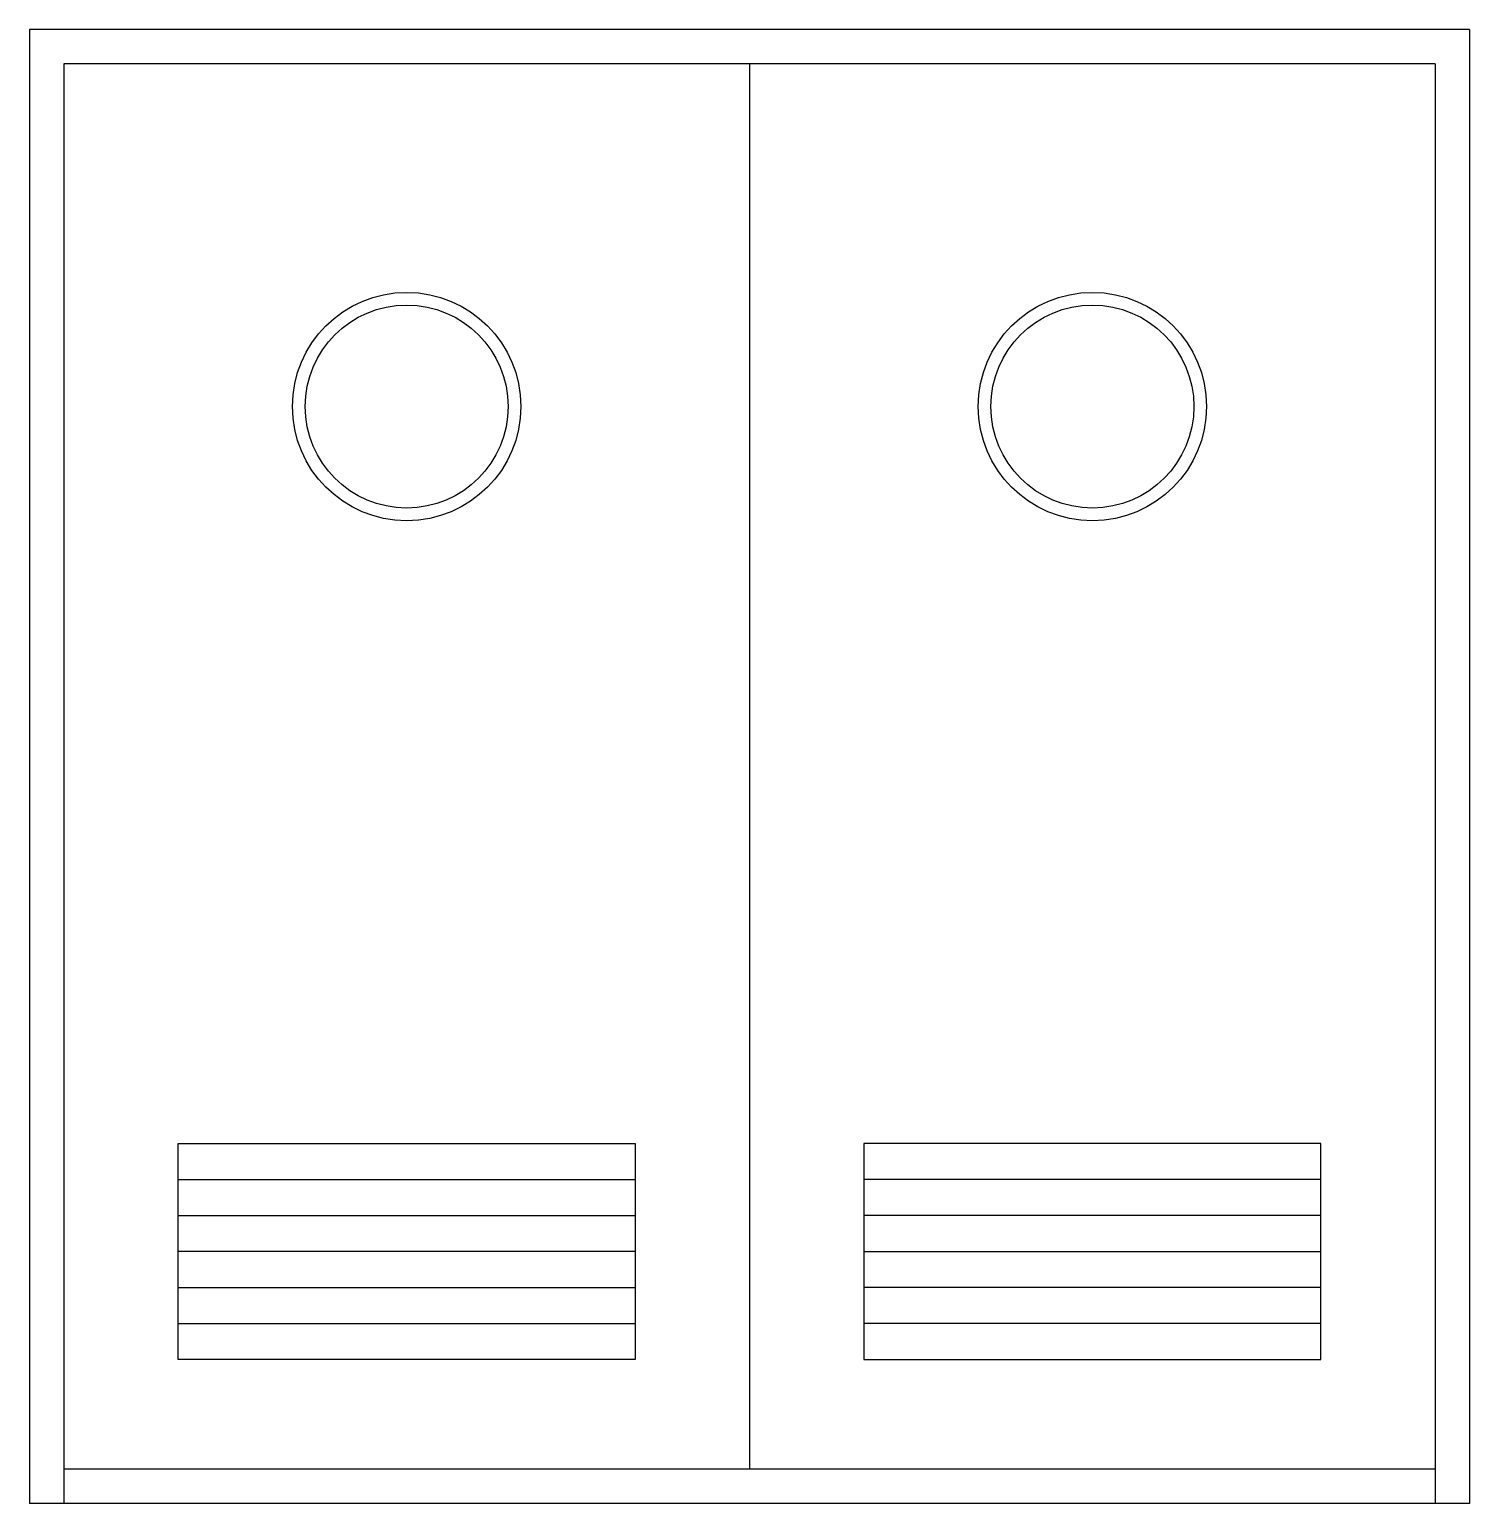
# Model space of a CAD drawing. Header units: millimetres. Extents: x -727.32 to -725.22, y 1747.63 to 1749.78.
import ezdxf

# ---------------------------------------------------------------- set-up
doc = ezdxf.new("R2010")
doc.units = ezdxf.units.MM
doc.header["$LTSCALE"] = 10
doc.layers.add('Portas', color=2, linetype='Continuous')

msp = doc.modelspace()

# ---------------------------------------------------------------- linework, layer by layer
at = {"layer": 'Portas'}
for p, q in [((-725.2156, 1749.78), (-727.3156, 1749.78)), ((-727.3156, 1749.78), (-727.3156, 1747.63)), ((-725.2156, 1749.78), (-725.2156, 1747.63)), ((-725.2156, 1747.63), (-727.3156, 1747.63))]:
    msp.add_line(p, q, dxfattribs=at)
at = {"layer": 'Portas', "color": 1}
for p, q in [((-727.2656, 1749.73), (-727.2656, 1747.63)), ((-725.2656, 1749.73), (-727.2656, 1749.73)), ((-726.2656, 1749.73), (-726.2656, 1747.68)), ((-725.2656, 1749.73), (-725.2656, 1747.63)), ((-727.099, 1747.84), (-727.099, 1748.155)), ((-727.099, 1748.155), (-726.4323, 1748.155)), ((-726.4323, 1748.155), (-726.4323, 1747.84)), ((-725.4323, 1748.155), (-726.099, 1748.155)), ((-726.099, 1748.155), (-726.099, 1747.84)), ((-725.4323, 1747.84), (-725.4323, 1748.155)), ((-727.099, 1748.1025), (-726.4323, 1748.1025)), ((-725.4323, 1748.1025), (-726.099, 1748.1025)), ((-727.099, 1748.05), (-726.4323, 1748.05)), ((-725.4323, 1748.05), (-726.099, 1748.05)), ((-726.4323, 1747.9975), (-727.099, 1747.9975)), ((-726.099, 1747.9975), (-725.4323, 1747.9975)), ((-727.099, 1747.945), (-726.4323, 1747.945)), ((-725.4323, 1747.945), (-726.099, 1747.945)), ((-727.099, 1747.8925), (-726.4323, 1747.8925)), ((-725.4323, 1747.8925), (-726.099, 1747.8925)), ((-726.4323, 1747.84), (-727.099, 1747.84)), ((-726.099, 1747.84), (-725.4323, 1747.84)), ((-725.2656, 1747.68), (-727.2656, 1747.68))]:
    msp.add_line(p, q, dxfattribs=at)
for centre, radius in [((-726.7656, 1749.23), 0.1665), ((-725.7656, 1749.23), 0.1665), ((-726.7656, 1749.23), 0.148), ((-725.7656, 1749.23), 0.148)]:
    msp.add_circle(centre, radius, dxfattribs=at)

doc.saveas('drawing.dxf')
